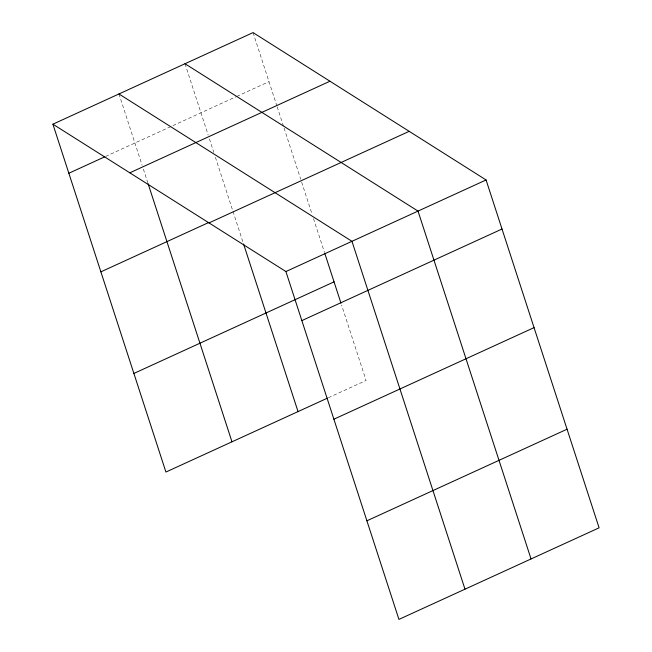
<?xml version="1.0" encoding="UTF-8"?>
<svg xmlns="http://www.w3.org/2000/svg" width="652" height="652" viewBox="0 0 652 652"><rect width="100%" height="100%" fill="white"/><g stroke="black" fill="none" stroke-linecap="round" stroke-linejoin="round"><path stroke-width="0.49" stroke-dasharray="3.26 2.44" d="M105.542 156.456L235.894 96.814M236.815 96.39L269.007 81.663M328.38 397.712L366.09 380.458L341.591 305.054M253.066 32.6L276.855 105.828M277.173 106.798L283.767 127.099M284.085 128.061L300.727 179.3M301.664 182.185L311.941 213.807M313.498 218.599L324.394 252.145M185.005 63.741L208.175 135.037M209.431 138.9L213.823 152.438M215.396 157.271L232.674 210.433M232.984 211.403L243.261 243.033M118.957 93.961L142.12 165.258M143.375 169.121L147.776 182.658"/><path stroke-width="0.98" d="M52.902 124.182L253.066 32.6L486.074 179.96L599.098 527.818L398.934 619.4L285.91 271.542L52.902 124.182L165.926 472.04L327.459 398.127M68.843 173.245L104.622 156.879M129.797 172.813L329.953 81.231M100.881 271.851L209.137 222.316M209.015 222.911L409.179 131.329M285.91 271.542L486.074 179.96M133.888 373.441L334.052 281.851M301.852 320.605L502.016 229.023M333.889 419.212L534.053 327.622M366.897 520.801L567.061 429.212M185.005 63.741L418.022 211.101L531.046 558.951M118.957 93.961L351.966 241.322L464.99 589.18M324.712 253.106L340.963 303.123M243.571 243.987L298.037 411.599M148.085 183.628L231.982 441.82"/></g></svg>
